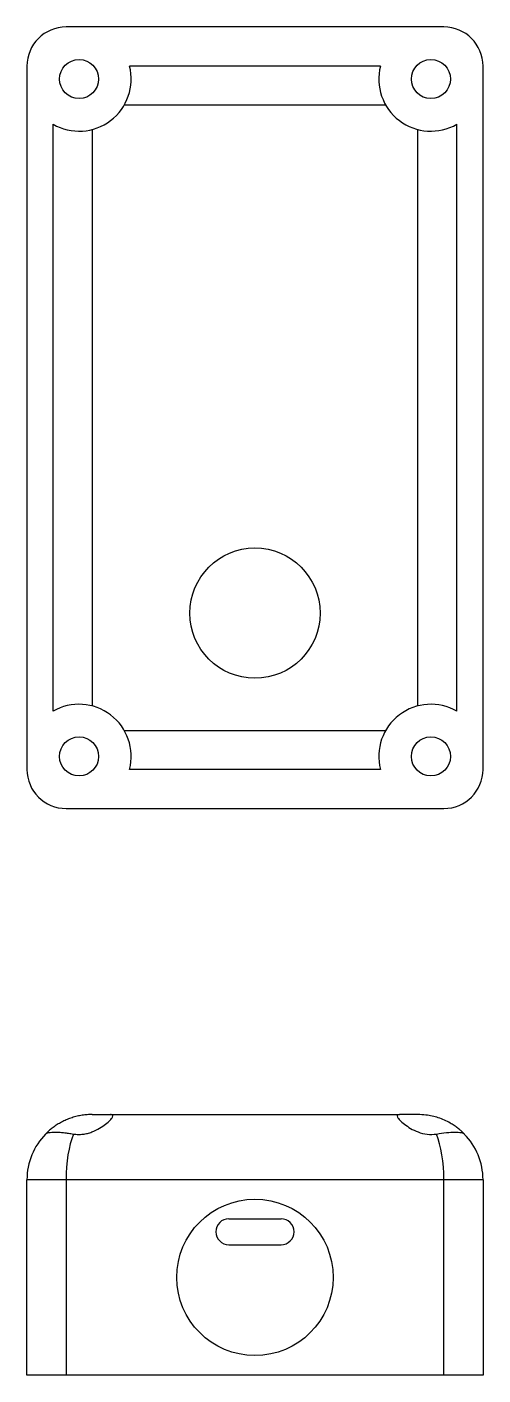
# Model space of a CAD drawing. Header units: millimetres. Extents: x 195 to 265, y 206 to 413.
import ezdxf

# ---------------------------------------------------------------- set-up
doc = ezdxf.new("R2010")
doc.units = ezdxf.units.MM

msp = doc.modelspace()

# ---------------------------------------------------------------- linework, layer by layer
at = {"color": 7, "linetype": 'Continuous', "lineweight": 25}
for p, q in [((258.84, 412.83), (200.84, 412.83)), ((194.84, 406.83), (194.84, 298.83)), ((249.1, 406.83), (210.59, 406.83)), ((264.84, 298.83), (264.84, 406.83)), ((249.92, 400.83), (209.77, 400.83)), ((198.84, 307.76), (198.84, 397.9)), ((260.84, 307.76), (260.84, 397.9)), ((204.84, 397.08), (204.84, 308.57)), ((254.84, 308.57), (254.84, 397.08)), ((209.77, 304.83), (249.92, 304.83)), ((249.1, 298.83), (210.59, 298.83)), ((200.84, 292.83), (258.84, 292.83)), ((204.84, 245.84), (207.64, 245.84)), ((207.64, 245.84), (252.04, 245.84)), ((254.84, 245.84), (252.04, 245.84)), ((200.84, 235.84), (194.84, 235.84)), ((194.84, 205.84), (194.84, 235.84)), ((258.84, 235.84), (200.84, 235.84)), ((200.84, 235.84), (200.84, 205.84)), ((264.84, 235.84), (258.84, 235.84)), ((258.84, 205.84), (258.84, 235.84)), ((264.84, 235.84), (264.84, 205.84)), ((225.84, 229.84), (233.84, 229.84)), ((225.84, 225.84), (233.84, 225.84)), ((200.84, 205.84), (194.84, 205.84)), ((258.84, 205.84), (200.84, 205.84)), ((264.84, 205.84), (258.84, 205.84))]:
    msp.add_line(p, q, dxfattribs=at)
for centre, radius in [((202.84, 404.83), 3), ((256.84, 404.83), 3), ((229.84, 322.83), 10), ((202.84, 300.83), 3), ((256.84, 300.83), 3), ((229.84, 220.84), 12)]:
    msp.add_circle(centre, radius, dxfattribs=at)
for centre, radius, start, end in [((200.84, 406.83), 6, 90, 180), ((258.84, 406.83), 6, 0, 90), ((202.84, 404.83), 8, 240, 14.4775), ((256.84, 404.83), 8, 165.5225, 300), ((202.84, 300.83), 8, 345.5225, 120), ((256.84, 300.83), 8, 60, 194.4775), ((200.84, 298.83), 6, 180, 270), ((258.84, 298.83), 6, 270, 0), ((204.84, 235.84), 10, 135.4774, 180), ((254.84, 235.84), 10, 0, 44.5226), ((225.84, 227.84), 2, 90, 180), ((233.84, 227.84), 2, 0, 90), ((225.84, 227.84), 2, 180, 270), ((233.84, 227.84), 2, 270, 0)]:
    msp.add_arc(centre, radius, start, end, dxfattribs=at)
for centre, start_param, end_param in [((204.84, 235.84), 0.793731, 1.570796), ((254.84, 235.84), 4.712389, 5.489454)]:
    msp.add_ellipse(centre, major_axis=(0, 10), ratio=0.4, start_param=start_param, end_param=end_param, dxfattribs=at)
for points, knots in [([(204.84, 245.84), (204.6, 245.84), (204.1, 245.83), (203.31, 245.74), (202.53, 245.58), (201.76, 245.37), (201.02, 245.09), (200.31, 244.77), (199.63, 244.39), (198.98, 243.96), (198.42, 243.52), (198.03, 243.16), (197.79, 242.93), (197.66, 242.8), (197.65, 242.79), (197.65, 242.79)], [0, 0, 0, 0, 0.072911, 0.147982, 0.220892, 0.295829, 0.370824, 0.447519, 0.532837, 0.620056, 0.717207, 0.81753, 0.87954, 0.943113, 1, 1, 1, 1]), ([(201.99, 242.85), (202.23, 242.81), (202.47, 242.79), (202.95, 242.78), (203.2, 242.79), (203.68, 242.85), (203.91, 242.89), (204.37, 243.01), (204.59, 243.08), (205.23, 243.32), (205.62, 243.52), (206.32, 243.93), (206.63, 244.15), (207.18, 244.57), (207.41, 244.77), (207.68, 245.05), (207.76, 245.13), (207.89, 245.3), (207.94, 245.37), (208.05, 245.57), (208.06, 245.68), (207.98, 245.78), (207.94, 245.8), (207.81, 245.84), (207.74, 245.84), (207.64, 245.84)], [0, 0, 0, 0, 0.0625, 0.0625, 0.125, 0.125, 0.1875, 0.1875, 0.25, 0.25, 0.375, 0.375, 0.5, 0.5, 0.625, 0.625, 0.6875, 0.6875, 0.75, 0.75, 0.875, 0.875, 0.9375, 0.9375, 1, 1, 1, 1]), ([(252.04, 245.84), (251.86, 245.84), (251.73, 245.81), (251.62, 245.68), (251.63, 245.57), (251.78, 245.3), (251.91, 245.14), (252.28, 244.77), (252.51, 244.56), (253.06, 244.14), (253.38, 243.92), (254.07, 243.51), (254.46, 243.32), (255.31, 243), (255.77, 242.87), (256.73, 242.76), (257.22, 242.77), (257.7, 242.85)], [0, 0, 0, 0, 0.125, 0.125, 0.25, 0.25, 0.375, 0.375, 0.5, 0.5, 0.625, 0.625, 0.75, 0.75, 0.875, 0.875, 1, 1, 1, 1]), ([(262.03, 242.79), (262.03, 242.79), (262.03, 242.79), (261.94, 242.89), (261.75, 243.08), (261.44, 243.37), (260.99, 243.74), (260.44, 244.14), (259.76, 244.56), (258.94, 244.99), (258.01, 245.35), (257.04, 245.61), (255.97, 245.81), (255.25, 245.83), (254.84, 245.84)], [0, 0, 0, 0, 0.042483, 0.102639, 0.16446, 0.246315, 0.330485, 0.414916, 0.501111, 0.599555, 0.701515, 0.789348, 0.880721, 1, 1, 1, 1]), ([(197.71, 242.85), (197.8, 242.94), (197.97, 243.02), (198.46, 243.12), (198.78, 243.14), (199.36, 243.14), (199.57, 243.14), (200, 243.11), (200.23, 243.09), (200.71, 243.04), (200.96, 243.01), (201.47, 242.94), (201.73, 242.9), (201.99, 242.85)], [0, 0, 0, 0, 0.25, 0.25, 0.5, 0.5, 0.625, 0.625, 0.75, 0.75, 0.875, 0.875, 1, 1, 1, 1]), ([(257.7, 242.85), (258.23, 242.94), (258.73, 243.02), (259.7, 243.12), (260.14, 243.14), (260.71, 243.14), (260.89, 243.14), (261.21, 243.11), (261.35, 243.09), (261.59, 243.04), (261.7, 243.01), (261.87, 242.94), (261.93, 242.9), (261.97, 242.85)], [0, 0, 0, 0, 0.25, 0.25, 0.5, 0.5, 0.625, 0.625, 0.75, 0.75, 0.875, 0.875, 1, 1, 1, 1])]:
    msp.add_open_spline(points, degree=3, knots=knots, dxfattribs=at)

doc.saveas('drawing.dxf')
